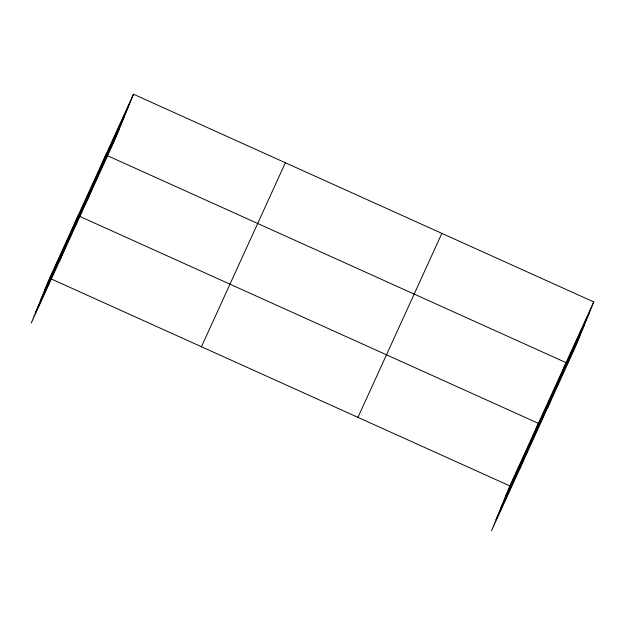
<?xml version="1.0" encoding="UTF-8"?>
<svg xmlns="http://www.w3.org/2000/svg" width="625" height="625" viewBox="0 0 625 625"><rect width="100%" height="100%" fill="white"/><g stroke="black" fill="none" stroke-linecap="round" stroke-linejoin="round"><path stroke-width="0.94" d="M133.477 94.211L49.562 278.195L31.25 323.078L115.164 139.086L133.477 94.211L593.75 301.922L575.438 346.805L491.523 530.789L509.836 485.914L593.75 301.922M59.781 260.523L78.094 215.641L538.367 423.352L520.055 468.234M87.477 199.805L105.789 154.93L566.055 362.641L547.742 407.516M44.969 289.469L128.883 105.477M40.438 300.562L124.352 116.57M35.773 311.984L119.687 128M201.453 346.742L285.367 162.758M357.945 417.367L441.859 233.375M505.234 497.18L589.148 313.195M500.711 508.273L584.625 324.281M496.047 519.695L579.961 335.711M49.562 278.195L509.836 485.914"/></g></svg>
